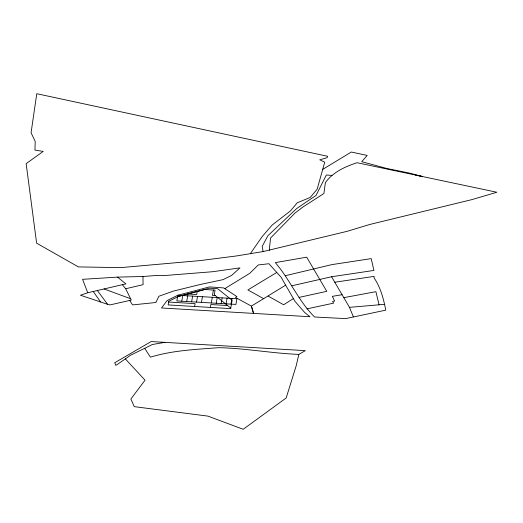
<?xml version="1.0" encoding="UTF-8"?>
<svg xmlns="http://www.w3.org/2000/svg" width="523" height="523" viewBox="0 0 523 523"><rect width="100%" height="100%" fill="white"/><g stroke="black" fill="none" stroke-linecap="round" stroke-linejoin="round"><path stroke-width="0.78" d="M129.697 300.47L132.541 304.909L155.854 302.503L158.914 296.253L173.355 291.102L200.865 284.349L223.073 279.635L231.709 275.346L239.952 267.887L212.469 271.738L166.569 275.386L154.396 275.628L142.962 276.51L143.073 284.669L125.683 288.748L122.323 284.695L87.746 292.749L80.457 295.227L108.823 304.739L110.327 304.831L131.266 300.104L125.683 288.748M181.769 301.228L182.769 295.541M186.685 301.516L187.692 295.835M191.608 301.804L192.614 296.123M194.589 306.485L195.099 303.621L168.661 302.059M197.23 291.553L196.7 294.527L187.92 294.011M196.53 302.098L197.537 296.41M201.453 302.386L202.46 296.704M210.338 307.413L210.847 304.549L227.551 305.53M213.41 290.023L212.456 295.456L215.411 295.626M211.299 302.967L212.299 297.28M216.221 303.255L217.222 297.574M221.137 303.543L222.144 297.862M226.06 303.837L227.067 298.149M230.983 304.125L231.99 298.443M298.862 354.385L296.214 365.714L286.173 397.983L243.195 429.291L207.964 416.118L134.267 406.652L130.881 398.99L145.034 380.195L125.35 358.909L115.884 365.394L114.681 362.759L151.167 341.552L305.321 350.639L298.862 354.385C272.025 353.378 245.535 348.246 218.712 347.677C195.811 349.462 172.544 350.358 150.447 357.163L144.701 348.331L130.737 355.084L125.35 358.909M250.36 253.642L262.324 236.389L272.163 225.04L290.468 210.887L297.267 202.774L310.237 197.452L317.167 189.189L324.718 162.189L319.736 159.809L327.019 157.73L327.673 156.299L36.773 93.709L31.073 132.77L35.204 141.426L34.949 150.068L43.219 151.415L26.15 163.647L36.617 243.162L78.385 266.907L120.663 267.626L200.054 260.598L236.298 255.976L263.121 251.57L346.997 231.356L369.781 224.472L471.981 199.59L496.85 192.248L357.059 162.712C345.128 166.615 332.935 172.126 325.378 182.619L323.92 193.477L303.203 206.846L295.096 212.979L270.568 238.03L269.515 247.699L269.672 250.327M285.695 285.153L251.38 306.112L235.513 297.45L236.912 296.58L223.628 287.918L209.475 286.905L177.853 295.253L167.183 300.483L161.542 307.982L309.989 316.729L304.876 312.695L294.998 301.398L281.093 277.229L268.914 263.723L258.251 264.965L249.785 273.313L224.766 288.663M293.488 298.555L283.649 304.752L268.214 296.149M276.641 272.529L247.869 289.945L263.854 298.77M322.887 169.269L351.306 152.043L367.205 155.416L361.72 161.685L386.987 168.524L409.339 173.054L422.002 176.421L415.537 175.068M144.701 348.331L152.298 344.526L164.961 342.356M178.232 296.567L204.911 289.526L215.084 290.121L214.273 294.717L230.754 308.086M299.11 297.397L326.751 291.324L306.7 257.179L275.314 262.618C289.958 279.609 298.541 301.137 314.571 316.997L345.638 318.605L385.771 310.152C383.542 298.855 380.679 287.643 374.128 277.948L374.082 276.379L334.792 282.23M285.414 275.699L331.785 264.631L371.232 258.617L373.893 270.43L331.589 276.752L291.644 285.826M122.323 284.695L125.88 283.904L117.485 277.118L82.582 279.328L87.746 292.749M306.909 308.877L333.596 303.144L332.582 301.398L334.642 301.052L332.347 296.345L342.075 294.711M343.807 297.665L375.906 291.677L379.064 304.804M331.589 276.752L349.462 307.347L384.372 304.353M117.485 277.118L142.962 276.51M331.981 175.382L326.345 175.015L316.062 195.399L296.639 208.553L267.841 235.762L262.2 246.418L263.121 251.57M104.149 288.984L130.6 298.744M97.35 290.553L107.64 304.34M93.277 291.527L100.632 301.993M349.462 307.347L353.339 316.775M168.811 301.183L168.151 304.929L230.663 308.609L232.134 300.274L217.601 288.683L209.344 288.193L178.925 296.227L168.811 301.183M177.846 295.253L176.846 300.934L235.906 304.412L236.912 298.731L177.846 295.253M253.563 313.401L251.38 306.112L253.557 313.401"/></g></svg>
